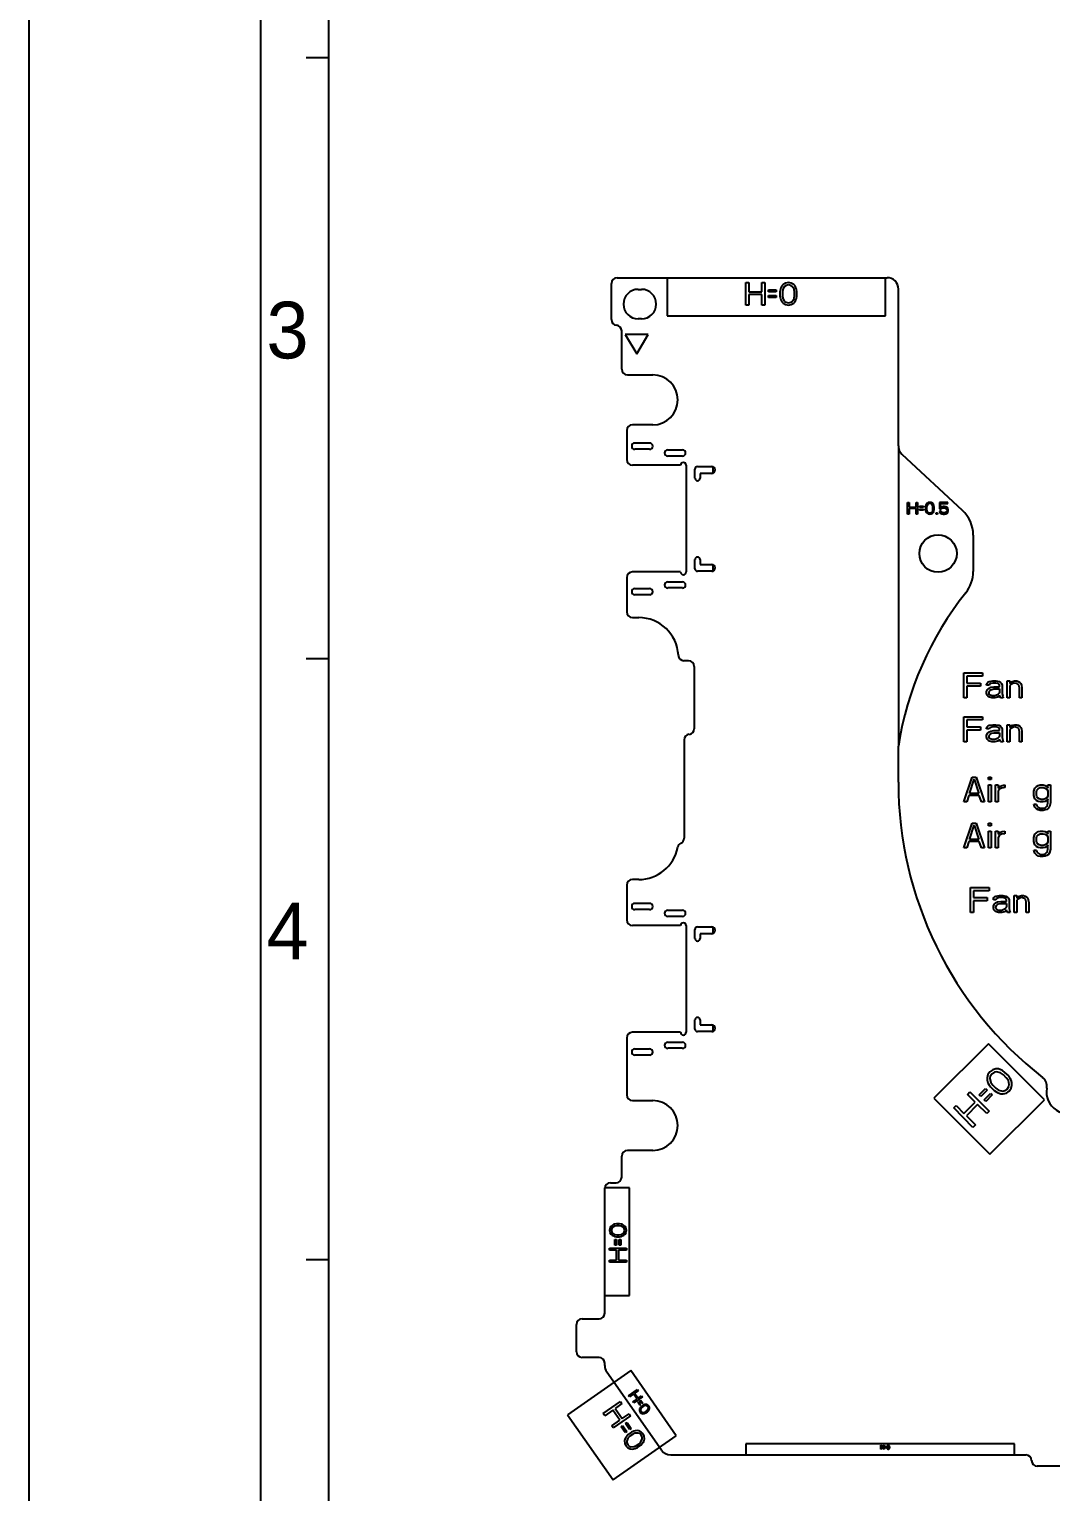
# Model space of a CAD drawing. Header units: millimetres. Extents: x 0 to 594, y 0 to 420.
# Drawn here: x 0 to 90.1, y 166.9 to 295.8 of the extents above; entities that cross this region are included whole.
import ezdxf

# ---------------------------------------------------------------- set-up
doc = ezdxf.new("R2010")
doc.units = ezdxf.units.MM
doc.header["$LTSCALE"] = 32.67
doc.layers.get('0').update_dxf_attribs({"linetype": 'CONTINUOUS'})
doc.layers.add('5_CURVES', color=7, linetype='CONTINUOUS')
doc.styles.add('TEXTSTYLE_2', font='txt')

msp = doc.modelspace()

# ---------------------------------------------------------------- linework, layer by layer
at = {"color": 4, "linetype": 'CONTINUOUS'}
for p, q in [((0, 0), (0, 420)), ((20.42, 20.31), (20.42, 405.31)), ((26.42, 28.31), (26.42, 397.31)), ((26.42, 293.31), (24.42, 293.31)), ((63.21, 271.5), (63.21, 273.5)), ((63.21, 273.5), (63.46, 273.5)), ((63.46, 273.5), (63.46, 272.69)), ((64.62, 272.69), (64.62, 273.5)), ((64.62, 273.5), (64.87, 273.5)), ((64.87, 273.5), (64.87, 271.5)), ((66.71, 273.46), (66.5, 273.33)), ((66.96, 273.5), (66.71, 273.46)), ((67.21, 273.46), (66.96, 273.5)), ((67.42, 273.33), (67.21, 273.46)), ((63.46, 272.69), (64.62, 272.69)), ((63.46, 272.44), (63.46, 271.5)), ((64.62, 272.44), (63.46, 272.44)), ((64.62, 271.5), (64.62, 272.44)), ((65.21, 272.69), (65.21, 272.87)), ((65.21, 272.87), (65.87, 272.87)), ((65.87, 272.69), (65.21, 272.69)), ((65.21, 272.18), (65.21, 272.35)), ((65.21, 272.35), (65.87, 272.35)), ((65.87, 272.18), (65.21, 272.18)), ((65.87, 272.87), (65.87, 272.69)), ((65.87, 272.35), (65.87, 272.18)), ((66.25, 272.91), (66.21, 272.69)), ((66.21, 272.69), (66.21, 272.31)), ((66.21, 272.31), (66.25, 272.1)), ((66.29, 273.04), (66.25, 272.91)), ((66.37, 273.21), (66.29, 273.04)), ((66.5, 273.33), (66.37, 273.21)), ((66.46, 272.91), (66.42, 272.65)), ((66.42, 272.65), (66.42, 272.35)), ((66.42, 272.35), (66.46, 272.1)), ((66.62, 273.16), (66.46, 272.91)), ((66.75, 273.25), (66.62, 273.16)), ((66.96, 273.29), (66.75, 273.25)), ((67.17, 273.25), (66.96, 273.29)), ((67.29, 273.16), (67.17, 273.25)), ((67.46, 272.91), (67.29, 273.16)), ((67.54, 273.21), (67.42, 273.33)), ((67.5, 272.65), (67.46, 272.91)), ((67.46, 272.1), (67.5, 272.35)), ((67.5, 272.35), (67.5, 272.65)), ((67.62, 273.04), (67.54, 273.21)), ((67.67, 272.91), (67.62, 273.04)), ((67.71, 272.69), (67.67, 272.91)), ((67.67, 272.1), (67.71, 272.31)), ((67.71, 272.31), (67.71, 272.69)), ((63.46, 271.5), (63.21, 271.5)), ((64.87, 271.5), (64.62, 271.5)), ((66.25, 272.1), (66.29, 271.97)), ((66.29, 271.97), (66.37, 271.8)), ((66.37, 271.8), (66.5, 271.67)), ((66.46, 272.1), (66.62, 271.84)), ((66.5, 271.67), (66.71, 271.55)), ((66.62, 271.84), (66.75, 271.76)), ((66.71, 271.55), (66.96, 271.5)), ((66.75, 271.76), (66.96, 271.72)), ((66.96, 271.72), (67.17, 271.76)), ((66.96, 271.5), (67.21, 271.55)), ((67.17, 271.76), (67.29, 271.84)), ((67.21, 271.55), (67.42, 271.67)), ((67.29, 271.84), (67.46, 272.1)), ((67.42, 271.67), (67.54, 271.8)), ((67.54, 271.8), (67.62, 271.97)), ((67.62, 271.97), (67.67, 272.1)), ((77.47, 253.07), (77.47, 254.11)), ((77.47, 254.11), (77.6, 254.11)), ((77.6, 254.11), (77.6, 253.69)), ((78.21, 253.69), (78.21, 254.11)), ((78.21, 254.11), (78.34, 254.11)), ((78.34, 254.11), (78.34, 253.07)), ((79.42, 254.11), (79.29, 254.09)), ((79.55, 254.09), (79.42, 254.11)), ((80.27, 254.11), (80.27, 253.54)), ((81, 254.11), (80.27, 254.11)), ((81, 254), (81, 254.11)), ((77.6, 253.07), (77.47, 253.07)), ((77.6, 253.69), (78.21, 253.69)), ((77.6, 253.56), (77.6, 253.07)), ((78.21, 253.56), (77.6, 253.56)), ((78.21, 253.07), (78.21, 253.56)), ((78.34, 253.07), (78.21, 253.07)), ((78.51, 253.69), (78.51, 253.78)), ((78.51, 253.78), (78.86, 253.78)), ((78.86, 253.69), (78.51, 253.69)), ((78.51, 253.43), (78.51, 253.52)), ((78.51, 253.52), (78.86, 253.52)), ((78.86, 253.43), (78.51, 253.43)), ((78.86, 253.78), (78.86, 253.69)), ((78.86, 253.52), (78.86, 253.43)), ((79.05, 253.8), (79.03, 253.69)), ((79.03, 253.69), (79.03, 253.49)), ((79.03, 253.49), (79.05, 253.38)), ((79.08, 253.87), (79.05, 253.8)), ((79.05, 253.38), (79.08, 253.32)), ((79.12, 253.96), (79.08, 253.87)), ((79.08, 253.32), (79.12, 253.23)), ((79.18, 254.03), (79.12, 253.96)), ((79.12, 253.23), (79.18, 253.16)), ((79.16, 253.8), (79.14, 253.67)), ((79.14, 253.67), (79.14, 253.52)), ((79.14, 253.52), (79.16, 253.38)), ((79.25, 253.94), (79.16, 253.8)), ((79.16, 253.38), (79.25, 253.25)), ((79.29, 254.09), (79.18, 254.03)), ((79.18, 253.16), (79.29, 253.1)), ((79.31, 253.98), (79.25, 253.94)), ((79.25, 253.25), (79.31, 253.21)), ((79.29, 253.1), (79.42, 253.07)), ((79.42, 254), (79.31, 253.98)), ((79.31, 253.21), (79.42, 253.18)), ((79.53, 253.98), (79.42, 254)), ((79.42, 253.18), (79.53, 253.21)), ((79.42, 253.07), (79.55, 253.1)), ((79.6, 253.94), (79.53, 253.98)), ((79.53, 253.21), (79.6, 253.25)), ((79.66, 254.03), (79.55, 254.09)), ((79.55, 253.1), (79.66, 253.16)), ((79.68, 253.8), (79.6, 253.94)), ((79.6, 253.25), (79.68, 253.38)), ((79.72, 253.96), (79.66, 254.03)), ((79.66, 253.16), (79.72, 253.23)), ((79.7, 253.67), (79.68, 253.8)), ((79.68, 253.38), (79.7, 253.52)), ((79.7, 253.52), (79.7, 253.67)), ((79.77, 253.87), (79.72, 253.96)), ((79.72, 253.23), (79.77, 253.32)), ((79.79, 253.8), (79.77, 253.87)), ((79.77, 253.32), (79.79, 253.38)), ((79.81, 253.69), (79.79, 253.8)), ((79.79, 253.38), (79.81, 253.49)), ((79.81, 253.49), (79.81, 253.69)), ((79.98, 253.07), (79.98, 253.18)), ((79.98, 253.18), (80.09, 253.18)), ((80.09, 253.07), (79.98, 253.07)), ((80.09, 253.18), (80.09, 253.07)), ((80.27, 253.54), (80.42, 253.54)), ((80.27, 253.34), (80.31, 253.25)), ((80.4, 253.34), (80.27, 253.34)), ((80.31, 253.25), (80.37, 253.16)), ((80.37, 253.65), (80.37, 254)), ((80.37, 254), (81, 254)), ((80.48, 253.72), (80.37, 253.65)), ((80.37, 253.16), (80.48, 253.1)), ((80.44, 253.25), (80.4, 253.34)), ((80.42, 253.54), (80.5, 253.61)), ((80.5, 253.21), (80.44, 253.25)), ((80.59, 253.74), (80.48, 253.72)), ((80.48, 253.1), (80.59, 253.07)), ((80.5, 253.61), (80.59, 253.63)), ((80.59, 253.18), (80.5, 253.21)), ((80.72, 253.74), (80.59, 253.74)), ((80.59, 253.63), (80.72, 253.63)), ((80.72, 253.18), (80.59, 253.18)), ((80.59, 253.07), (80.72, 253.07)), ((80.83, 253.72), (80.72, 253.74)), ((80.72, 253.63), (80.81, 253.61)), ((80.81, 253.21), (80.72, 253.18)), ((80.72, 253.07), (80.83, 253.1)), ((80.81, 253.61), (80.87, 253.56)), ((80.87, 253.25), (80.81, 253.21)), ((80.94, 253.65), (80.83, 253.72)), ((80.83, 253.1), (80.94, 253.16)), ((80.87, 253.56), (80.92, 253.49)), ((80.92, 253.32), (80.87, 253.25)), ((80.92, 253.49), (80.94, 253.43)), ((80.94, 253.38), (80.92, 253.32)), ((81, 253.56), (80.94, 253.65)), ((80.94, 253.43), (80.94, 253.38)), ((80.94, 253.16), (81, 253.25)), ((81.05, 253.45), (81, 253.56)), ((81, 253.25), (81.05, 253.36)), ((81.05, 253.36), (81.05, 253.45)), ((26.42, 240.31), (24.42, 240.31)), ((84.72, 203.89), (84.55, 203.64)), ((84.97, 204.07), (84.72, 203.89)), ((85.12, 203.85), (84.91, 203.71)), ((85.26, 204.14), (84.97, 204.07)), ((85.3, 203.89), (85.12, 203.85)), ((85.47, 204.14), (85.26, 204.14)), ((85.66, 203.81), (85.3, 203.89)), ((85.69, 204.06), (85.47, 204.14)), ((85.91, 203.63), (85.66, 203.81)), ((85.84, 203.99), (85.69, 204.06)), ((86.05, 203.84), (85.84, 203.99)), ((86.38, 203.52), (86.05, 203.84)), ((84.55, 203.64), (84.48, 203.36)), ((84.48, 203.36), (84.48, 203.14)), ((84.48, 203.14), (84.55, 202.93)), ((84.55, 202.93), (84.63, 202.78)), ((84.63, 202.78), (84.77, 202.56)), ((84.76, 203.5), (84.73, 203.32)), ((84.73, 203.32), (84.81, 202.96)), ((84.91, 203.71), (84.76, 203.5)), ((84.77, 202.56), (85.1, 202.24)), ((84.81, 202.96), (84.99, 202.71)), ((84.99, 202.71), (85.24, 202.45)), ((86.16, 203.37), (85.91, 203.63)), ((86.35, 203.12), (86.16, 203.37)), ((86.25, 202.37), (86.39, 202.58)), ((86.42, 202.76), (86.35, 203.12)), ((86.52, 203.3), (86.38, 203.52)), ((86.39, 202.58), (86.42, 202.76)), ((86.6, 203.16), (86.52, 203.3)), ((86.67, 202.94), (86.6, 203.16)), ((86.61, 202.44), (86.67, 202.72)), ((86.67, 202.72), (86.67, 202.94)), ((82.74, 201.9), (82.95, 202.12)), ((83.42, 201.22), (82.74, 201.9)), ((82.95, 202.12), (84.65, 200.41)), ((83.78, 201.86), (84.34, 202.43)), ((83.92, 201.71), (83.78, 201.86)), ((84.49, 202.28), (83.92, 201.71)), ((84.21, 201.42), (84.78, 201.99)), ((84.36, 201.28), (84.21, 201.42)), ((84.34, 202.43), (84.49, 202.28)), ((84.93, 201.85), (84.36, 201.28)), ((84.78, 201.99), (84.93, 201.85)), ((85.1, 202.24), (85.32, 202.09)), ((85.24, 202.45), (85.49, 202.27)), ((85.32, 202.09), (85.46, 202.02)), ((85.46, 202.02), (85.68, 201.95)), ((85.49, 202.27), (85.85, 202.19)), ((85.68, 201.95), (85.89, 201.94)), ((85.85, 202.19), (86.03, 202.23)), ((85.89, 201.94), (86.18, 202.01)), ((86.03, 202.23), (86.25, 202.37)), ((86.18, 202.01), (86.43, 202.19)), ((86.43, 202.19), (86.61, 202.44)), ((81.53, 200.7), (81.74, 200.91)), ((83.23, 198.99), (81.53, 200.7)), ((81.74, 200.91), (82.43, 200.22)), ((82.43, 200.22), (83.42, 201.22)), ((83.64, 201), (82.65, 200)), ((82.65, 200), (83.45, 199.21)), ((84.44, 200.2), (83.64, 201)), ((84.65, 200.41), (84.44, 200.2)), ((83.45, 199.21), (83.23, 198.99)), ((51.21, 190.09), (51.18, 189.91)), ((51.18, 189.91), (51.21, 189.72)), ((51.3, 190.25), (51.21, 190.09)), ((51.21, 189.72), (51.3, 189.56)), ((51.4, 190.34), (51.3, 190.25)), ((51.37, 190.06), (51.34, 189.91)), ((51.34, 189.91), (51.37, 189.75)), ((51.43, 190.16), (51.37, 190.06)), ((51.37, 189.75), (51.43, 189.66)), ((51.53, 190.41), (51.4, 190.34)), ((51.62, 190.28), (51.43, 190.16)), ((51.43, 189.66), (51.62, 189.53)), ((51.62, 190.44), (51.53, 190.41)), ((51.78, 190.47), (51.62, 190.44)), ((51.81, 190.31), (51.62, 190.28)), ((52.07, 190.47), (51.78, 190.47)), ((52.04, 190.31), (51.81, 190.31)), ((52.23, 190.28), (52.04, 190.31)), ((52.23, 190.44), (52.07, 190.47)), ((52.32, 190.41), (52.23, 190.44)), ((52.42, 190.16), (52.23, 190.28)), ((52.23, 189.53), (52.42, 189.66)), ((52.45, 190.34), (52.32, 190.41)), ((52.48, 190.06), (52.42, 190.16)), ((52.42, 189.66), (52.48, 189.75)), ((52.55, 190.25), (52.45, 190.34)), ((52.52, 189.91), (52.48, 190.06)), ((52.48, 189.75), (52.52, 189.91)), ((52.64, 190.09), (52.55, 190.25)), ((52.55, 189.56), (52.64, 189.72)), ((52.68, 189.91), (52.64, 190.09)), ((52.64, 189.72), (52.68, 189.91)), ((51.18, 188.16), (51.18, 188.34)), ((51.18, 188.34), (52.68, 188.34)), ((51.3, 189.56), (51.4, 189.47)), ((51.4, 189.47), (51.53, 189.41)), ((51.53, 189.41), (51.62, 189.37)), ((51.62, 189.53), (51.81, 189.5)), ((51.62, 189.37), (51.78, 189.34)), ((51.65, 188.59), (51.65, 189.09)), ((51.65, 189.09), (51.78, 189.09)), ((51.78, 188.59), (51.65, 188.59)), ((51.78, 189.34), (52.07, 189.34)), ((51.78, 189.09), (51.78, 188.59)), ((51.81, 189.5), (52.04, 189.5)), ((52.04, 189.5), (52.23, 189.53)), ((52.04, 188.59), (52.04, 189.09)), ((52.04, 189.09), (52.17, 189.09)), ((52.17, 188.59), (52.04, 188.59)), ((52.07, 189.34), (52.23, 189.37)), ((52.17, 189.09), (52.17, 188.59)), ((52.23, 189.37), (52.32, 189.41)), ((52.32, 189.41), (52.45, 189.47)), ((52.45, 189.47), (52.55, 189.56)), ((52.68, 188.34), (52.68, 188.16)), ((26.42, 187.31), (24.42, 187.31)), ((51.78, 188.16), (51.18, 188.16)), ((51.18, 187.09), (51.18, 187.28)), ((51.18, 187.28), (51.78, 187.28)), ((52.68, 187.09), (51.18, 187.09)), ((51.78, 187.28), (51.78, 188.16)), ((51.97, 188.16), (51.97, 187.28)), ((52.68, 188.16), (51.97, 188.16)), ((51.97, 187.28), (52.68, 187.28)), ((52.68, 187.28), (52.68, 187.09)), ((52.86, 175.32), (53.63, 175.86)), ((53.29, 175.48), (52.93, 175.23)), ((53.6, 175.03), (53.29, 175.48)), ((53.7, 175.76), (53.38, 175.55)), ((53.38, 175.55), (53.7, 175.1)), ((53.63, 175.86), (53.7, 175.76)), ((50.62, 173.75), (52.14, 174.81)), ((52.27, 174.62), (51.66, 174.19)), ((51.66, 174.19), (52.28, 173.3)), ((52.14, 174.81), (52.27, 174.62)), ((52.93, 175.23), (52.86, 175.32)), ((53.24, 174.78), (53.6, 175.03)), ((53.31, 174.68), (53.24, 174.78)), ((54.08, 175.22), (53.31, 174.68)), ((53.66, 174.74), (53.72, 174.78)), ((53.84, 174.48), (53.66, 174.74)), ((53.7, 175.1), (54.01, 175.32)), ((53.72, 174.78), (53.9, 174.52)), ((53.83, 174.18), (53.81, 174.1)), ((53.87, 174.26), (53.83, 174.18)), ((53.9, 174.52), (53.84, 174.48)), ((53.86, 174.87), (53.92, 174.92)), ((54.04, 174.62), (53.86, 174.87)), ((53.91, 174.31), (53.87, 174.26)), ((53.98, 174.38), (53.91, 174.31)), ((53.96, 174.23), (53.91, 174.1)), ((53.92, 174.92), (54.1, 174.66)), ((54.05, 174.32), (53.96, 174.23)), ((54.13, 174.49), (53.98, 174.38)), ((54.01, 175.32), (54.08, 175.22)), ((54.1, 174.66), (54.04, 174.62)), ((54.17, 174.4), (54.05, 174.32)), ((54.22, 174.53), (54.13, 174.49)), ((54.27, 174.45), (54.17, 174.4)), ((54.28, 174.55), (54.22, 174.53)), ((54.42, 174.45), (54.27, 174.45)), ((54.37, 174.56), (54.28, 174.55)), ((54.45, 174.55), (54.37, 174.56)), ((54.48, 174.43), (54.42, 174.45)), ((54.55, 174.5), (54.45, 174.55)), ((54.56, 174.36), (54.48, 174.43)), ((54.54, 174.06), (54.6, 174.2)), ((54.64, 174.42), (54.55, 174.5)), ((54.6, 174.27), (54.56, 174.36)), ((54.6, 174.2), (54.6, 174.27)), ((54.69, 174.31), (54.64, 174.42)), ((54.68, 174.11), (54.7, 174.19)), ((54.7, 174.19), (54.69, 174.31)), ((50.75, 173.56), (50.62, 173.75)), ((51.46, 174.05), (50.75, 173.56)), ((51.37, 172.67), (52.09, 173.17)), ((52.09, 173.17), (51.46, 174.05)), ((53.03, 173.54), (51.51, 172.48)), ((52.28, 173.3), (52.9, 173.73)), ((52.59, 172.86), (52.72, 172.95)), ((52.95, 172.35), (52.59, 172.86)), ((52.72, 172.95), (53.08, 172.44)), ((52.9, 173.73), (53.03, 173.54)), ((53.81, 174.1), (53.82, 173.99)), ((53.82, 173.99), (53.87, 173.88)), ((53.87, 173.88), (53.95, 173.79)), ((53.91, 174.1), (53.91, 174.03)), ((53.91, 174.03), (53.95, 173.94)), ((53.95, 173.94), (54.02, 173.87)), ((53.95, 173.79), (54.06, 173.75)), ((54.02, 173.87), (54.09, 173.84)), ((54.06, 173.75), (54.14, 173.73)), ((54.09, 173.84), (54.23, 173.85)), ((54.14, 173.73), (54.23, 173.75)), ((54.23, 173.85), (54.34, 173.9)), ((54.23, 173.75), (54.29, 173.77)), ((54.29, 173.77), (54.38, 173.81)), ((54.34, 173.9), (54.46, 173.98)), ((54.38, 173.81), (54.53, 173.91)), ((54.46, 173.98), (54.54, 174.06)), ((54.53, 173.91), (54.6, 173.98)), ((54.6, 173.98), (54.64, 174.03)), ((54.64, 174.03), (54.68, 174.11)), ((51.51, 172.48), (51.37, 172.67)), ((52.2, 172.59), (52.33, 172.68)), ((52.56, 172.08), (52.2, 172.59)), ((52.33, 172.68), (52.69, 172.17)), ((52.62, 171.65), (52.53, 171.49)), ((52.69, 172.17), (52.56, 172.08)), ((52.69, 171.75), (52.62, 171.65)), ((52.83, 171.89), (52.69, 171.75)), ((52.8, 171.59), (52.7, 171.32)), ((52.98, 171.76), (52.8, 171.59)), ((53.12, 172.1), (52.83, 171.89)), ((53.08, 172.44), (52.95, 172.35)), ((53.2, 171.91), (52.98, 171.76)), ((53.31, 172.18), (53.12, 172.1)), ((53.42, 172.02), (53.2, 171.91)), ((53.43, 172.21), (53.31, 172.18)), ((53.7, 172.03), (53.42, 172.02)), ((53.6, 172.24), (53.43, 172.21)), ((53.77, 172.21), (53.6, 172.24)), ((53.84, 171.98), (53.7, 172.03)), ((53.98, 172.12), (53.77, 172.21)), ((53.98, 171.84), (53.84, 171.98)), ((54.14, 171.96), (53.98, 172.12)), ((54.06, 171.66), (53.98, 171.84)), ((54.06, 171.52), (54.06, 171.66)), ((54.24, 171.74), (54.14, 171.96)), ((54.26, 171.52), (54.24, 171.74)), ((52.53, 171.49), (52.5, 171.33)), ((52.5, 171.33), (52.52, 171.1)), ((52.52, 171.1), (52.62, 170.89)), ((52.62, 170.89), (52.78, 170.72)), ((52.7, 171.32), (52.7, 171.18)), ((52.7, 171.18), (52.78, 171)), ((52.78, 171), (52.92, 170.87)), ((52.78, 170.72), (52.99, 170.63)), ((52.92, 170.87), (53.05, 170.82)), ((52.99, 170.63), (53.16, 170.6)), ((53.05, 170.82), (53.34, 170.83)), ((53.16, 170.6), (53.33, 170.63)), ((53.33, 170.63), (53.45, 170.67)), ((53.34, 170.83), (53.55, 170.93)), ((53.45, 170.67), (53.63, 170.75)), ((53.55, 170.93), (53.78, 171.09)), ((53.63, 170.75), (53.93, 170.95)), ((53.78, 171.09), (53.95, 171.26)), ((53.93, 170.95), (54.06, 171.1)), ((53.95, 171.26), (54.06, 171.52)), ((54.06, 171.1), (54.14, 171.2)), ((54.14, 171.2), (54.23, 171.35)), ((54.23, 171.35), (54.26, 171.52)), ((75.1, 170.6), (75.1, 170.95)), ((75.1, 170.95), (75.15, 170.95)), ((75.15, 170.6), (75.1, 170.6)), ((75.15, 170.95), (75.15, 170.8)), ((75.15, 170.8), (75.35, 170.8)), ((75.15, 170.76), (75.15, 170.6)), ((75.35, 170.76), (75.15, 170.76)), ((75.35, 170.8), (75.35, 170.95)), ((75.35, 170.95), (75.4, 170.95)), ((75.35, 170.6), (75.35, 170.76)), ((75.4, 170.6), (75.35, 170.6)), ((75.4, 170.95), (75.4, 170.6)), ((75.45, 170.8), (75.45, 170.83)), ((75.45, 170.83), (75.57, 170.83)), ((75.57, 170.8), (75.45, 170.8)), ((75.45, 170.71), (75.45, 170.74)), ((75.45, 170.74), (75.57, 170.74)), ((75.57, 170.71), (75.45, 170.71)), ((75.57, 170.83), (75.57, 170.8)), ((75.57, 170.74), (75.57, 170.71)), ((75.64, 170.84), (75.63, 170.8)), ((75.63, 170.8), (75.63, 170.74)), ((75.63, 170.74), (75.64, 170.7)), ((75.66, 170.89), (75.64, 170.86)), ((75.64, 170.86), (75.64, 170.84)), ((75.64, 170.7), (75.64, 170.68)), ((75.64, 170.68), (75.66, 170.65)), ((75.68, 170.92), (75.66, 170.89)), ((75.66, 170.65), (75.68, 170.63)), ((75.7, 170.89), (75.67, 170.84)), ((75.67, 170.84), (75.67, 170.8)), ((75.67, 170.8), (75.67, 170.74)), ((75.67, 170.74), (75.67, 170.7)), ((75.67, 170.7), (75.7, 170.66)), ((75.72, 170.94), (75.68, 170.92)), ((75.68, 170.63), (75.72, 170.6)), ((75.72, 170.9), (75.7, 170.89)), ((75.7, 170.66), (75.72, 170.64)), ((75.76, 170.95), (75.72, 170.94)), ((75.76, 170.91), (75.72, 170.9)), ((75.72, 170.64), (75.76, 170.63)), ((75.72, 170.6), (75.76, 170.6)), ((75.8, 170.94), (75.76, 170.95)), ((75.8, 170.9), (75.76, 170.91)), ((75.76, 170.63), (75.8, 170.64)), ((75.76, 170.6), (75.8, 170.6)), ((75.84, 170.92), (75.8, 170.94)), ((75.82, 170.89), (75.8, 170.9)), ((75.8, 170.64), (75.82, 170.66)), ((75.8, 170.6), (75.84, 170.63)), ((75.85, 170.84), (75.82, 170.89)), ((75.82, 170.66), (75.85, 170.7)), ((75.86, 170.89), (75.84, 170.92)), ((75.84, 170.63), (75.86, 170.65)), ((75.85, 170.8), (75.85, 170.84)), ((75.85, 170.74), (75.85, 170.8)), ((75.85, 170.7), (75.85, 170.74)), ((75.88, 170.86), (75.86, 170.89)), ((75.86, 170.65), (75.88, 170.68)), ((75.88, 170.84), (75.88, 170.86)), ((75.89, 170.8), (75.88, 170.84)), ((75.88, 170.7), (75.89, 170.74)), ((75.88, 170.68), (75.88, 170.7)), ((75.89, 170.74), (75.89, 170.8))]:
    msp.add_line(p, q, dxfattribs=at)
at = {"color": 7, "linetype": 'CONTINUOUS'}
for p, q in [((51.85, 273.93), (75.65, 273.93)), ((51.35, 270.23), (51.35, 273.43)), ((53.7, 272.9), (54, 272.9)), ((76.65, 259.09), (76.65, 272.93)), ((54, 270.3), (53.7, 270.3)), ((52.25, 265.85), (52.25, 269.25)), ((52.75, 265.35), (55, 265.35)), ((55, 260.95), (53.2, 260.95)), ((52.7, 260.45), (52.7, 257.88)), ((53.41, 259.35), (54.72, 259.35)), ((54.71, 258.8), (53.41, 258.8)), ((56.31, 258.75), (57.62, 258.75)), ((57.61, 258.2), (56.31, 258.2)), ((76.97, 258.36), (82.29, 253.42)), ((57.44, 257.38), (53.2, 257.38)), ((57.94, 257.38), (57.94, 247.98)), ((58.71, 256.25), (58.71, 257.04)), ((58.94, 257.27), (60.19, 257.27)), ((59.16, 256.67), (59.16, 256.25)), ((60.19, 256.67), (59.16, 256.67)), ((83.25, 251.22), (83.25, 248.01)), ((58.71, 248.26), (58.71, 249.06)), ((59.16, 249.06), (59.16, 248.63)), ((57.44, 247.98), (53.2, 247.98)), ((60.19, 248.03), (58.94, 248.03)), ((59.16, 248.63), (60.19, 248.63)), ((52.7, 247.48), (52.7, 244.45)), ((53.41, 246.51), (54.71, 246.51)), ((56.31, 247.11), (57.61, 247.11)), ((57.62, 246.56), (56.31, 246.56)), ((54.72, 245.96), (53.41, 245.96)), ((53.2, 243.95), (53.75, 243.95)), ((58.15, 240.15), (57.74, 240.15)), ((58.65, 239.65), (58.65, 234.15)), ((57.75, 233.16), (57.75, 224.5)), ((76.65, 229.43), (76.65, 232.62)), ((53.75, 220.85), (53.2, 220.85)), ((52.7, 220.35), (52.7, 217.28)), ((53.41, 218.75), (54.72, 218.75)), ((54.71, 218.2), (53.41, 218.2)), ((56.31, 218.15), (57.62, 218.15)), ((57.44, 216.78), (53.2, 216.78)), ((57.61, 217.6), (56.31, 217.6)), ((57.94, 216.78), (57.94, 207.38)), ((58.71, 215.65), (58.71, 216.44)), ((58.94, 216.67), (60.19, 216.67)), ((59.16, 216.07), (59.16, 215.65)), ((60.19, 216.07), (59.16, 216.07)), ((58.71, 207.66), (58.71, 208.46)), ((59.16, 208.46), (59.16, 208.03)), ((59.16, 208.03), (60.19, 208.03)), ((52.7, 206.88), (52.7, 201.85)), ((57.44, 207.38), (53.2, 207.38)), ((56.31, 206.51), (57.61, 206.51)), ((60.19, 207.43), (58.94, 207.43)), ((53.41, 205.91), (54.71, 205.91)), ((54.72, 205.36), (53.41, 205.36)), ((57.62, 205.96), (56.31, 205.96)), ((53.2, 201.35), (55, 201.35)), ((52.25, 194.6), (52.25, 196.45)), ((55, 196.95), (52.75, 196.95)), ((50.75, 182.6), (50.75, 193.6)), ((51.25, 194.1), (51.75, 194.1)), ((48.75, 182.1), (50.25, 182.1)), ((48.25, 179.2), (48.25, 181.6)), ((50.25, 178.7), (48.75, 178.7)), ((50.75, 177.99), (50.75, 178.2)), ((55.75, 170.53), (50.93, 177.41)), ((56.57, 170.1), (87.9, 170.1)), ((165.98, 169.1), (88.9, 169.1))]:
    msp.add_line(p, q, dxfattribs=at)
at = {"color": 40, "linetype": 'CONTINUOUS'}
for p, q in [((56.25, 273.93), (56.25, 270.57)), ((75.52, 270.57), (75.52, 273.93)), ((56.25, 270.57), (75.52, 270.57)), ((52.57, 268.93), (53.57, 267.2)), ((54.57, 268.93), (52.57, 268.93)), ((53.57, 267.2), (54.57, 268.93)), ((76.65, 259.09), (76.65, 232.62)), ((60.28, 257.27), (60.28, 256.67)), ((60.28, 248.63), (60.28, 248.03)), ((60.28, 216.67), (60.28, 216.07)), ((60.28, 208.03), (60.28, 207.43)), ((84.59, 206.37), (79.78, 201.56)), ((89.54, 201.42), (84.59, 206.37)), ((79.78, 201.56), (84.73, 196.61)), ((84.73, 196.61), (89.54, 201.42)), ((50.75, 193.6), (50.75, 193.65)), ((52.95, 193.65), (50.75, 193.65)), ((52.95, 184.15), (52.95, 193.65)), ((50.75, 184.15), (52.95, 184.15)), ((53.05, 177.53), (47.48, 173.62)), ((57.06, 171.79), (53.05, 177.53)), ((47.48, 173.62), (51.49, 167.89)), ((51.49, 167.89), (57.06, 171.79)), ((63.2, 171.08), (63.2, 170.1)), ((86.9, 171.08), (63.2, 171.08)), ((86.9, 170.1), (86.9, 171.08))]:
    msp.add_line(p, q, dxfattribs=at)
at = {"color": 7, "linetype": 'CONTINUOUS'}
msp.add_circle((80.15, 249.6), 1.65, dxfattribs=at)
for centre, radius, start, end in [((51.85, 273.43), 0.5, 90, 180), ((75.65, 272.93), 1, 0, 90), ((53.7, 271.6), 1.3, 90, 270), ((54, 271.6), 1.3, 270, 90), ((51.85, 270.23), 0.5, 180, 264.2608), ((51.75, 269.24), 0.5, 0, 84.2608), ((52.75, 265.85), 0.5, 180, 270), ((55, 263.15), 2.2, 270, 90), ((53.2, 260.45), 0.5, 90, 180), ((53.41, 259.07), 0.275, 90, 270), ((54.71, 259.07), 0.275, 270, 88.4434), ((56.31, 258.47), 0.275, 90, 270), ((57.61, 258.47), 0.275, 270, 88.4434), ((77.65, 259.09), 1, 180, 227.16), ((53.2, 257.88), 0.5, 180, 270), ((57.69, 257.38), 0.25, 0, 180), ((58.94, 257.04), 0.23, 90, 180), ((60.19, 256.97), 0.3, 270, 90), ((58.94, 256.25), 0.225, 180, 360), ((80.25, 251.22), 3, 0, 47.16), ((58.94, 249.06), 0.225, 0, 180), ((53.2, 247.48), 0.5, 90, 180), ((57.69, 247.98), 0.25, 180, 360), ((58.94, 248.26), 0.23, 180, 270), ((60.19, 248.33), 0.3, 270, 90), ((80.25, 248.01), 3, 321.3589, 360), ((53.41, 246.23), 0.275, 90, 270), ((54.71, 246.23), 0.275, 271.5566, 90), ((56.31, 246.83), 0.275, 90, 270), ((57.61, 246.83), 0.275, 271.5566, 90), ((105.01, 228.21), 28.7, 141.3589, 171.1719), ((53.2, 244.45), 0.5, 180, 270), ((53.75, 240.45), 3.5, 2.866, 90), ((57.74, 240.65), 0.5, 182.866, 270), ((58.15, 239.65), 0.5, 0, 90), ((58.25, 233.16), 0.5, 95.7392, 180), ((58.15, 234.15), 0.5, 275.7392, 360), ((109.65, 229.43), 33, 180, 232.0823), ((57.25, 224.5), 0.5, 295.3641, 360), ((53.75, 224.35), 3.5, 270, 349.1405), ((57.68, 223.6), 0.5, 115.3641, 169.1405), ((53.2, 220.35), 0.5, 90, 180), ((53.41, 218.47), 0.275, 90, 270), ((54.71, 218.47), 0.275, 270, 88.4434), ((56.31, 217.87), 0.275, 90, 270), ((57.61, 217.87), 0.275, 270, 88.4434), ((53.2, 217.28), 0.5, 180, 270), ((57.69, 216.78), 0.25, 0, 180), ((58.94, 216.44), 0.23, 90, 180), ((58.94, 215.65), 0.225, 180, 360), ((60.19, 216.37), 0.3, 270, 90), ((58.94, 208.46), 0.225, 0, 180), ((60.19, 207.73), 0.3, 270, 90), ((53.2, 206.88), 0.5, 90, 180), ((56.31, 206.23), 0.275, 90, 270), ((57.69, 207.38), 0.25, 180, 360), ((57.61, 206.23), 0.275, 271.5566, 90), ((58.94, 207.66), 0.23, 180, 270), ((53.41, 205.63), 0.275, 90, 270), ((54.71, 205.63), 0.275, 271.5566, 90), ((88.75, 202.61), 1, 350.5893, 52.0823), ((53.2, 201.85), 0.5, 180, 270), ((55, 199.15), 2.2, 270, 90), ((91.66, 202.13), 1.95, 170.5893, 302.6707), ((52.75, 196.45), 0.5, 90, 180), ((51.25, 193.6), 0.5, 90, 180), ((51.75, 194.6), 0.5, 270, 360), ((48.75, 181.6), 0.5, 90, 180), ((50.25, 182.6), 0.5, 270, 360), ((48.75, 179.2), 0.5, 180, 270), ((50.25, 178.2), 0.5, 0, 90), ((51.75, 177.99), 1, 180, 215), ((56.57, 171.1), 1, 215, 270), ((87.9, 169.6), 0.5, 0, 90), ((88.9, 169.6), 0.5, 180, 270)]:
    msp.add_arc(centre, radius, start, end, dxfattribs=at)
at = {"layer": '5_CURVES', "color": 40, "linetype": 'CONTINUOUS'}
for p, q in [((82.41, 236.87), (82.41, 239.07)), ((82.41, 239.07), (84.06, 239.07)), ((82.69, 238.79), (82.69, 238.18)), ((84.06, 238.79), (82.69, 238.79)), ((84.06, 239.07), (84.06, 238.79)), ((82.69, 238.18), (83.88, 238.18)), ((82.69, 237.9), (82.69, 236.87)), ((83.88, 237.9), (82.69, 237.9)), ((83.88, 238.18), (83.88, 237.9)), ((84.43, 238.09), (84.47, 238.18)), ((84.43, 237.99), (84.43, 238.09)), ((84.66, 237.99), (84.43, 237.99)), ((84.43, 237.43), (84.52, 237.62)), ((84.43, 237.29), (84.43, 237.43)), ((84.47, 238.18), (84.57, 238.27)), ((84.52, 237.62), (84.61, 237.71)), ((84.57, 238.27), (84.66, 238.32)), ((84.61, 237.71), (84.8, 237.81)), ((84.66, 238.32), (84.98, 238.37)), ((84.7, 238.09), (84.66, 237.99)), ((84.66, 237.34), (84.7, 237.48)), ((84.8, 238.13), (84.7, 238.09)), ((84.7, 237.48), (84.8, 237.57)), ((84.98, 238.18), (84.8, 238.13)), ((84.8, 237.81), (85.07, 237.85)), ((84.8, 237.57), (84.89, 237.62)), ((84.89, 237.62), (85.07, 237.67)), ((84.98, 238.37), (85.25, 238.37)), ((85.25, 238.18), (84.98, 238.18)), ((85.07, 237.85), (85.57, 237.85)), ((85.07, 237.67), (85.57, 237.67)), ((85.25, 238.37), (85.53, 238.32)), ((85.44, 238.13), (85.25, 238.18)), ((85.53, 238.09), (85.44, 238.13)), ((85.53, 238.32), (85.67, 238.23)), ((85.57, 237.99), (85.53, 238.09)), ((85.57, 237.38), (85.53, 237.29)), ((85.57, 237.85), (85.57, 237.99)), ((85.57, 237.67), (85.57, 237.38)), ((85.67, 238.23), (85.76, 238.13)), ((85.76, 238.13), (85.8, 237.99)), ((85.8, 237.99), (85.8, 237.24)), ((86.26, 236.87), (86.26, 238.37)), ((86.26, 238.37), (86.49, 238.37)), ((86.49, 238.37), (86.49, 238.13)), ((86.49, 238.13), (86.58, 238.23)), ((86.58, 238.04), (86.49, 237.95)), ((86.49, 237.95), (86.49, 236.87)), ((86.58, 238.23), (86.72, 238.32)), ((86.72, 238.13), (86.58, 238.04)), ((86.72, 238.32), (86.9, 238.37)), ((86.9, 238.18), (86.72, 238.13)), ((86.9, 238.37), (87.09, 238.37)), ((87.09, 238.13), (86.9, 238.18)), ((87.09, 238.37), (87.22, 238.32)), ((87.18, 238.09), (87.09, 238.13)), ((87.27, 237.99), (87.18, 238.09)), ((87.22, 238.32), (87.36, 238.23)), ((87.32, 237.76), (87.27, 237.99)), ((87.32, 236.87), (87.32, 237.76)), ((87.36, 238.23), (87.45, 238.13)), ((87.45, 238.13), (87.5, 237.99)), ((87.5, 237.99), (87.55, 237.76)), ((87.55, 237.76), (87.55, 236.87)), ((82.69, 236.87), (82.41, 236.87)), ((84.47, 237.1), (84.43, 237.29)), ((84.61, 236.96), (84.47, 237.1)), ((84.7, 236.92), (84.61, 236.96)), ((84.66, 237.24), (84.66, 237.34)), ((84.7, 237.15), (84.66, 237.24)), ((84.89, 237.06), (84.7, 237.15)), ((84.89, 236.87), (84.7, 236.92)), ((85.16, 237.06), (84.89, 237.06)), ((85.16, 236.87), (84.89, 236.87)), ((85.39, 237.15), (85.16, 237.06)), ((85.39, 236.92), (85.16, 236.87)), ((85.53, 237.29), (85.39, 237.15)), ((85.53, 237.01), (85.39, 236.92)), ((85.57, 237.1), (85.53, 237.01)), ((85.62, 236.96), (85.57, 237.1)), ((85.67, 236.87), (85.62, 236.96)), ((85.9, 236.87), (85.67, 236.87)), ((85.8, 237.24), (85.85, 237.01)), ((85.85, 237.01), (85.9, 236.87)), ((86.49, 236.87), (86.26, 236.87)), ((87.55, 236.87), (87.32, 236.87)), ((82.41, 233), (82.41, 235.2)), ((82.41, 235.2), (84.06, 235.2)), ((82.69, 234.92), (82.69, 234.31)), ((84.06, 234.92), (82.69, 234.92)), ((84.06, 235.2), (84.06, 234.92)), ((82.69, 234.31), (83.88, 234.31)), ((82.69, 234.03), (82.69, 233)), ((83.88, 234.03), (82.69, 234.03)), ((83.88, 234.31), (83.88, 234.03)), ((84.43, 234.22), (84.47, 234.31)), ((84.43, 234.13), (84.43, 234.22)), ((84.66, 234.13), (84.43, 234.13)), ((84.43, 233.56), (84.52, 233.75)), ((84.43, 233.42), (84.43, 233.56)), ((84.47, 234.31), (84.57, 234.41)), ((84.52, 233.75), (84.61, 233.84)), ((84.57, 234.41), (84.66, 234.45)), ((84.61, 233.84), (84.8, 233.94)), ((84.66, 234.45), (84.98, 234.5)), ((84.7, 234.22), (84.66, 234.13)), ((84.66, 233.47), (84.7, 233.61)), ((84.8, 234.27), (84.7, 234.22)), ((84.7, 233.61), (84.8, 233.7)), ((84.98, 234.31), (84.8, 234.27)), ((84.8, 233.94), (85.07, 233.98)), ((84.8, 233.7), (84.89, 233.75)), ((84.89, 233.75), (85.07, 233.8)), ((84.98, 234.5), (85.25, 234.5)), ((85.25, 234.31), (84.98, 234.31)), ((85.07, 233.98), (85.57, 233.98)), ((85.07, 233.8), (85.57, 233.8)), ((85.25, 234.5), (85.53, 234.45)), ((85.44, 234.27), (85.25, 234.31)), ((85.53, 234.22), (85.44, 234.27)), ((85.53, 234.45), (85.67, 234.36)), ((85.57, 234.13), (85.53, 234.22)), ((85.57, 233.52), (85.53, 233.42)), ((85.57, 233.98), (85.57, 234.13)), ((85.57, 233.8), (85.57, 233.52)), ((85.67, 234.36), (85.76, 234.27)), ((85.76, 234.27), (85.8, 234.13)), ((85.8, 234.13), (85.8, 233.38)), ((86.26, 233), (86.26, 234.5)), ((86.26, 234.5), (86.49, 234.5)), ((86.49, 234.5), (86.49, 234.27)), ((86.49, 234.27), (86.58, 234.36)), ((86.58, 234.17), (86.49, 234.08)), ((86.49, 234.08), (86.49, 233)), ((86.58, 234.36), (86.72, 234.45)), ((86.72, 234.27), (86.58, 234.17)), ((86.72, 234.45), (86.9, 234.5)), ((86.9, 234.31), (86.72, 234.27)), ((86.9, 234.5), (87.09, 234.5)), ((87.09, 234.27), (86.9, 234.31)), ((87.09, 234.5), (87.22, 234.45)), ((87.18, 234.22), (87.09, 234.27)), ((87.27, 234.13), (87.18, 234.22)), ((87.22, 234.45), (87.36, 234.36)), ((87.32, 233.89), (87.27, 234.13)), ((87.32, 233), (87.32, 233.89)), ((87.36, 234.36), (87.45, 234.27)), ((87.45, 234.27), (87.5, 234.13)), ((87.5, 234.13), (87.55, 233.89)), ((87.55, 233.89), (87.55, 233)), ((82.69, 233), (82.41, 233)), ((84.47, 233.24), (84.43, 233.42)), ((84.61, 233.1), (84.47, 233.24)), ((84.7, 233.05), (84.61, 233.1)), ((84.66, 233.38), (84.66, 233.47)), ((84.7, 233.28), (84.66, 233.38)), ((84.89, 233.19), (84.7, 233.28)), ((84.89, 233), (84.7, 233.05)), ((85.16, 233.19), (84.89, 233.19)), ((85.16, 233), (84.89, 233)), ((85.39, 233.28), (85.16, 233.19)), ((85.39, 233.05), (85.16, 233)), ((85.53, 233.42), (85.39, 233.28)), ((85.53, 233.14), (85.39, 233.05)), ((85.57, 233.24), (85.53, 233.14)), ((85.62, 233.1), (85.57, 233.24)), ((85.67, 233), (85.62, 233.1)), ((85.9, 233), (85.67, 233)), ((85.8, 233.38), (85.85, 233.14)), ((85.85, 233.14), (85.9, 233)), ((86.49, 233), (86.26, 233)), ((87.55, 233), (87.32, 233)), ((82.41, 227.69), (83.15, 229.89)), ((82.92, 228.44), (83.33, 229.7)), ((83.15, 229.89), (83.51, 229.89)), ((83.33, 229.7), (83.74, 228.44)), ((83.51, 229.89), (84.25, 227.69)), ((84.61, 229.66), (84.61, 229.89)), ((84.61, 229.89), (84.84, 229.89)), ((84.84, 229.66), (84.61, 229.66)), ((84.84, 229.89), (84.84, 229.66)), ((83.74, 228.44), (82.92, 228.44)), ((84.61, 227.69), (84.61, 229.19)), ((84.61, 229.19), (84.84, 229.19)), ((84.84, 229.19), (84.84, 227.69)), ((85.21, 227.69), (85.21, 229.19)), ((85.21, 229.19), (85.44, 229.19)), ((85.44, 229.19), (85.44, 228.91)), ((85.44, 228.91), (85.53, 229)), ((85.57, 228.81), (85.44, 228.63)), ((85.44, 228.63), (85.44, 227.69)), ((85.53, 229), (85.67, 229.09)), ((85.76, 228.91), (85.57, 228.81)), ((85.67, 229.09), (85.8, 229.14)), ((86.03, 228.95), (85.76, 228.91)), ((85.8, 229.14), (86.03, 229.19)), ((86.03, 229.19), (86.03, 228.95)), ((88.6, 228.63), (88.65, 228.81)), ((88.6, 228.25), (88.6, 228.63)), ((88.65, 228.81), (88.69, 228.91)), ((88.69, 228.91), (88.83, 229.05)), ((88.83, 229.05), (88.97, 229.14)), ((88.83, 228.58), (88.87, 228.72)), ((88.83, 228.3), (88.83, 228.58)), ((88.87, 228.72), (88.97, 228.86)), ((88.97, 229.14), (89.15, 229.19)), ((88.97, 228.86), (89.15, 228.95)), ((89.15, 229.19), (89.42, 229.19)), ((89.15, 228.95), (89.42, 228.95)), ((89.42, 229.19), (89.61, 229.14)), ((89.42, 228.95), (89.61, 228.91)), ((89.61, 229.14), (89.7, 229.09)), ((89.61, 228.91), (89.75, 228.81)), ((89.7, 229.09), (89.79, 229)), ((89.75, 228.81), (89.84, 228.67)), ((89.79, 229), (89.84, 228.91)), ((89.84, 228.91), (89.84, 229.19)), ((89.84, 229.19), (90.07, 229.19)), ((89.84, 228.67), (89.84, 228.2)), ((90.07, 229.19), (90.07, 227.6)), ((82.69, 227.69), (82.41, 227.69)), ((82.87, 228.25), (82.69, 227.69)), ((83.79, 228.25), (82.87, 228.25)), ((83.97, 227.69), (83.79, 228.25)), ((84.25, 227.69), (83.97, 227.69)), ((84.84, 227.69), (84.61, 227.69)), ((85.44, 227.69), (85.21, 227.69)), ((88.65, 228.06), (88.6, 228.25)), ((88.69, 227.22), (88.6, 227.5)), ((88.6, 227.5), (88.83, 227.5)), ((88.69, 227.97), (88.65, 228.06)), ((88.83, 227.83), (88.69, 227.97)), ((88.83, 227.08), (88.69, 227.22)), ((88.87, 228.16), (88.83, 228.3)), ((88.97, 227.74), (88.83, 227.83)), ((88.83, 227.5), (88.87, 227.36)), ((88.97, 226.99), (88.83, 227.08)), ((88.92, 228.06), (88.87, 228.16)), ((88.87, 227.36), (88.97, 227.22)), ((89.06, 227.97), (88.92, 228.06)), ((89.15, 227.69), (88.97, 227.74)), ((88.97, 227.22), (89.15, 227.13)), ((89.24, 227.92), (89.06, 227.97)), ((89.42, 227.69), (89.15, 227.69)), ((89.15, 227.13), (89.42, 227.13)), ((89.42, 227.92), (89.24, 227.92)), ((89.61, 227.97), (89.42, 227.92)), ((89.61, 227.74), (89.42, 227.69)), ((89.42, 227.13), (89.61, 227.17)), ((89.75, 228.06), (89.61, 227.97)), ((89.7, 227.78), (89.61, 227.74)), ((89.61, 227.17), (89.75, 227.31)), ((89.75, 227.03), (89.61, 226.99)), ((89.79, 227.88), (89.7, 227.78)), ((89.84, 228.2), (89.75, 228.06)), ((89.75, 227.31), (89.79, 227.41)), ((89.88, 227.13), (89.75, 227.03)), ((89.84, 227.97), (89.79, 227.88)), ((89.79, 227.41), (89.84, 227.6)), ((89.84, 227.6), (89.84, 227.97)), ((89.97, 227.27), (89.88, 227.13)), ((90.07, 227.6), (89.97, 227.27)), ((82.41, 223.63), (83.15, 225.83)), ((83.15, 225.83), (83.51, 225.83)), ((83.51, 225.83), (84.25, 223.63)), ((84.61, 225.59), (84.61, 225.83)), ((84.61, 225.83), (84.84, 225.83)), ((84.84, 225.83), (84.84, 225.59)), ((89.15, 226.94), (88.97, 226.99)), ((89.42, 226.94), (89.15, 226.94)), ((89.61, 226.99), (89.42, 226.94)), ((82.92, 224.38), (83.33, 225.64)), ((83.33, 225.64), (83.74, 224.38)), ((84.84, 225.59), (84.61, 225.59)), ((84.61, 223.63), (84.61, 225.12)), ((84.61, 225.12), (84.84, 225.12)), ((84.84, 225.12), (84.84, 223.63)), ((85.21, 223.63), (85.21, 225.12)), ((85.21, 225.12), (85.44, 225.12)), ((85.44, 225.12), (85.44, 224.84)), ((85.44, 224.84), (85.53, 224.94)), ((85.57, 224.75), (85.44, 224.56)), ((85.44, 224.56), (85.44, 223.63)), ((85.53, 224.94), (85.67, 225.03)), ((85.76, 224.84), (85.57, 224.75)), ((85.67, 225.03), (85.8, 225.08)), ((86.03, 224.89), (85.76, 224.84)), ((85.8, 225.08), (86.03, 225.12)), ((86.03, 225.12), (86.03, 224.89)), ((88.6, 224.56), (88.65, 224.75)), ((88.6, 224.19), (88.6, 224.56)), ((88.65, 224.75), (88.69, 224.84)), ((88.69, 224.84), (88.83, 224.98)), ((88.83, 224.98), (88.97, 225.08)), ((88.83, 224.52), (88.87, 224.66)), ((88.83, 224.23), (88.83, 224.52)), ((88.87, 224.66), (88.97, 224.8)), ((88.97, 225.08), (89.15, 225.12)), ((88.97, 224.8), (89.15, 224.89)), ((89.15, 225.12), (89.42, 225.12)), ((89.15, 224.89), (89.42, 224.89)), ((89.42, 225.12), (89.61, 225.08)), ((89.42, 224.89), (89.61, 224.84)), ((89.61, 225.08), (89.7, 225.03)), ((89.61, 224.84), (89.75, 224.75)), ((89.7, 225.03), (89.79, 224.94)), ((89.75, 224.75), (89.84, 224.61)), ((89.79, 224.94), (89.84, 224.84)), ((89.84, 224.84), (89.84, 225.12)), ((89.84, 225.12), (90.07, 225.12)), ((89.84, 224.61), (89.84, 224.14)), ((90.07, 225.12), (90.07, 223.53)), ((82.69, 223.63), (82.41, 223.63)), ((82.87, 224.19), (82.69, 223.63)), ((83.79, 224.19), (82.87, 224.19)), ((83.74, 224.38), (82.92, 224.38)), ((83.97, 223.63), (83.79, 224.19)), ((84.25, 223.63), (83.97, 223.63)), ((84.84, 223.63), (84.61, 223.63)), ((85.44, 223.63), (85.21, 223.63)), ((88.65, 224), (88.6, 224.19)), ((88.69, 223.16), (88.6, 223.44)), ((88.6, 223.44), (88.83, 223.44)), ((88.69, 223.91), (88.65, 224)), ((88.83, 223.77), (88.69, 223.91)), ((88.83, 223.02), (88.69, 223.16)), ((88.87, 224.09), (88.83, 224.23)), ((88.97, 223.67), (88.83, 223.77)), ((88.83, 223.44), (88.87, 223.3)), ((88.92, 224), (88.87, 224.09)), ((88.87, 223.3), (88.97, 223.16)), ((89.06, 223.91), (88.92, 224)), ((89.15, 223.63), (88.97, 223.67)), ((88.97, 223.16), (89.15, 223.06)), ((89.24, 223.86), (89.06, 223.91)), ((89.42, 223.63), (89.15, 223.63)), ((89.42, 223.86), (89.24, 223.86)), ((89.61, 223.91), (89.42, 223.86)), ((89.61, 223.67), (89.42, 223.63)), ((89.75, 224), (89.61, 223.91)), ((89.7, 223.72), (89.61, 223.67)), ((89.61, 223.11), (89.75, 223.25)), ((89.79, 223.81), (89.7, 223.72)), ((89.84, 224.14), (89.75, 224)), ((89.75, 223.25), (89.79, 223.35)), ((89.84, 223.91), (89.79, 223.81)), ((89.79, 223.35), (89.84, 223.53)), ((89.84, 223.53), (89.84, 223.91)), ((89.97, 223.2), (89.88, 223.06)), ((90.07, 223.53), (89.97, 223.2)), ((88.97, 222.92), (88.83, 223.02)), ((89.15, 222.88), (88.97, 222.92)), ((89.15, 223.06), (89.42, 223.06)), ((89.42, 222.88), (89.15, 222.88)), ((89.42, 223.06), (89.61, 223.11)), ((89.61, 222.92), (89.42, 222.88)), ((89.75, 222.97), (89.61, 222.92)), ((89.88, 223.06), (89.75, 222.97)), ((83.02, 217.94), (83.02, 220.14)), ((83.02, 220.14), (84.67, 220.14)), ((83.29, 219.86), (83.29, 219.25)), ((84.67, 219.86), (83.29, 219.86)), ((84.67, 220.14), (84.67, 219.86)), ((85.08, 219.25), (85.17, 219.35)), ((85.17, 219.35), (85.26, 219.39)), ((85.26, 219.39), (85.58, 219.44)), ((85.58, 219.44), (85.86, 219.44)), ((85.86, 219.44), (86.13, 219.39)), ((86.13, 219.39), (86.27, 219.3)), ((86.27, 219.3), (86.36, 219.21)), ((86.87, 217.94), (86.87, 219.44)), ((86.87, 219.44), (87.1, 219.44)), ((87.1, 219.44), (87.1, 219.21)), ((87.1, 219.21), (87.19, 219.3)), ((87.19, 219.3), (87.33, 219.39)), ((87.33, 219.39), (87.51, 219.44)), ((87.51, 219.44), (87.69, 219.44)), ((87.69, 219.44), (87.83, 219.39)), ((87.83, 219.39), (87.97, 219.3)), ((87.97, 219.3), (88.06, 219.21)), ((83.29, 219.25), (84.48, 219.25)), ((83.29, 218.97), (83.29, 217.94)), ((84.48, 218.97), (83.29, 218.97)), ((84.48, 219.25), (84.48, 218.97)), ((85.03, 219.16), (85.08, 219.25)), ((85.03, 219.07), (85.03, 219.16)), ((85.26, 219.07), (85.03, 219.07)), ((85.03, 218.5), (85.13, 218.69)), ((85.03, 218.36), (85.03, 218.5)), ((85.08, 218.18), (85.03, 218.36)), ((85.22, 218.04), (85.08, 218.18)), ((85.13, 218.69), (85.22, 218.78)), ((85.22, 218.78), (85.4, 218.88)), ((85.31, 217.99), (85.22, 218.04)), ((85.31, 219.16), (85.26, 219.07)), ((85.26, 218.41), (85.31, 218.55)), ((85.26, 218.32), (85.26, 218.41)), ((85.31, 218.22), (85.26, 218.32)), ((85.4, 219.21), (85.31, 219.16)), ((85.31, 218.55), (85.4, 218.64)), ((85.49, 218.13), (85.31, 218.22)), ((85.58, 219.25), (85.4, 219.21)), ((85.4, 218.88), (85.68, 218.92)), ((85.4, 218.64), (85.49, 218.69)), ((85.49, 218.69), (85.68, 218.74)), ((85.77, 218.13), (85.49, 218.13)), ((85.86, 219.25), (85.58, 219.25)), ((85.68, 218.92), (86.18, 218.92)), ((85.68, 218.74), (86.18, 218.74)), ((86, 218.22), (85.77, 218.13)), ((86.04, 219.21), (85.86, 219.25)), ((86.13, 218.36), (86, 218.22)), ((86.13, 218.08), (86, 217.99)), ((86.13, 219.16), (86.04, 219.21)), ((86.18, 219.07), (86.13, 219.16)), ((86.18, 218.46), (86.13, 218.36)), ((86.18, 218.18), (86.13, 218.08)), ((86.18, 218.92), (86.18, 219.07)), ((86.18, 218.74), (86.18, 218.46)), ((86.23, 218.04), (86.18, 218.18)), ((86.27, 217.94), (86.23, 218.04)), ((86.36, 219.21), (86.41, 219.07)), ((86.41, 219.07), (86.41, 218.32)), ((86.41, 218.32), (86.46, 218.08)), ((86.46, 218.08), (86.5, 217.94)), ((87.19, 219.11), (87.1, 219.02)), ((87.1, 219.02), (87.1, 217.94)), ((87.33, 219.21), (87.19, 219.11)), ((87.51, 219.25), (87.33, 219.21)), ((87.69, 219.21), (87.51, 219.25)), ((87.78, 219.16), (87.69, 219.21)), ((87.88, 219.07), (87.78, 219.16)), ((87.92, 218.83), (87.88, 219.07)), ((87.92, 217.94), (87.92, 218.83)), ((88.06, 219.21), (88.11, 219.07)), ((88.11, 219.07), (88.15, 218.83)), ((88.15, 218.83), (88.15, 217.94)), ((83.29, 217.94), (83.02, 217.94)), ((85.49, 217.94), (85.31, 217.99)), ((85.77, 217.94), (85.49, 217.94)), ((86, 217.99), (85.77, 217.94)), ((86.5, 217.94), (86.27, 217.94)), ((87.1, 217.94), (86.87, 217.94)), ((88.15, 217.94), (87.92, 217.94))]:
    msp.add_line(p, q, dxfattribs=at)

# ---------------------------------------------------------------- texts
at = {"color": 2, "linetype": 'CONTINUOUS', "char_height": 5, "width": 5, "attachment_point": 1, "line_spacing_factor": 0.9, "style": 'TEXTSTYLE_2'}
for s, insert in [('3', (20.92, 271.81)), ('4', (20.92, 218.81))]:
    msp.add_mtext(s, dxfattribs=dict(at, insert=insert))

doc.saveas('drawing.dxf')
